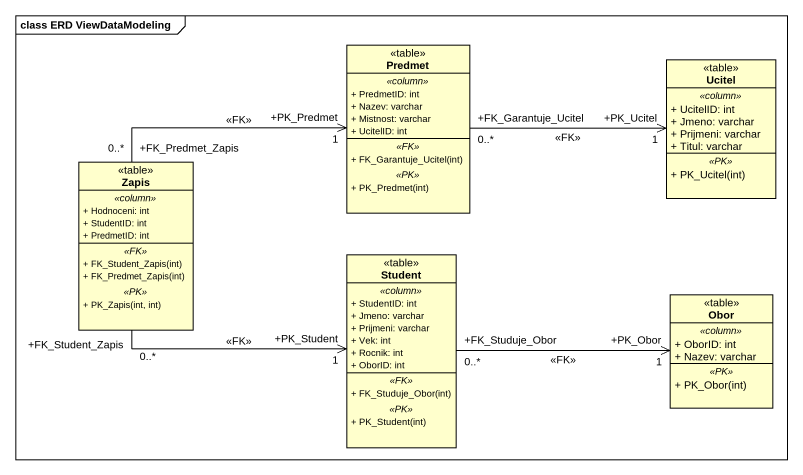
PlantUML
@startuml
mainframe class ERD ViewDataModeling
hide circle
hide empty members
skinparam classAttributeIconSize 0
class Predmet <<table>> {
  .. <<column>> ..
  + PredmetID: int
  + Nazev: varchar
  + Mistnost: varchar
  + UcitelID: int
  .. <<FK>> ..
  + FK_Garantuje_Ucitel(int)
  .. <<PK>> ..
  + PK_Predmet(int)
}
class Ucitel <<table>> {
  .. <<column>> ..
  + UcitelID: int
  + Jmeno: varchar
  + Prijmeni: varchar
  + Titul: varchar
  .. <<PK>> ..
  + PK_Ucitel(int)
}
class Zapis <<table>> {
  .. <<column>> ..
  + Hodnoceni: int
  + StudentID: int
  + PredmetID: int
  .. <<FK>> ..
  + FK_Student_Zapis(int)
  + FK_Predmet_Zapis(int)
  .. <<PK>> ..
  + PK_Zapis(int, int)
}
class Student <<table>> {
  .. <<column>> ..
  + StudentID: int
  + Jmeno: varchar
  + Prijmeni: varchar
  + Vek: int
  + Rocnik: int
  + OborID: int
  .. <<FK>> ..
  + FK_Studuje_Obor(int)
  .. <<PK>> ..
  + PK_Student(int)
}
class Obor <<table>> {
  .. <<column>> ..
  + OborID: int
  + Nazev: varchar
  .. <<PK>> ..
  + PK_Obor(int)
}
Predmet "+FK_Garantuje_Ucitel\n0..*" -right-> "+PK_Ucitel\n1" Ucitel : <<FK>>
Zapis "+FK_Predmet_Zapis\n0..*" -right-> "+PK_Predmet\n1" Predmet : <<FK>>
Zapis "+FK_Student_Zapis\n0..*" -right-> "+PK_Student\n1" Student : <<FK>>
Student "+FK_Studuje_Obor\n0..*" -right-> "+PK_Obor\n1" Obor : <<FK>>
@enduml
